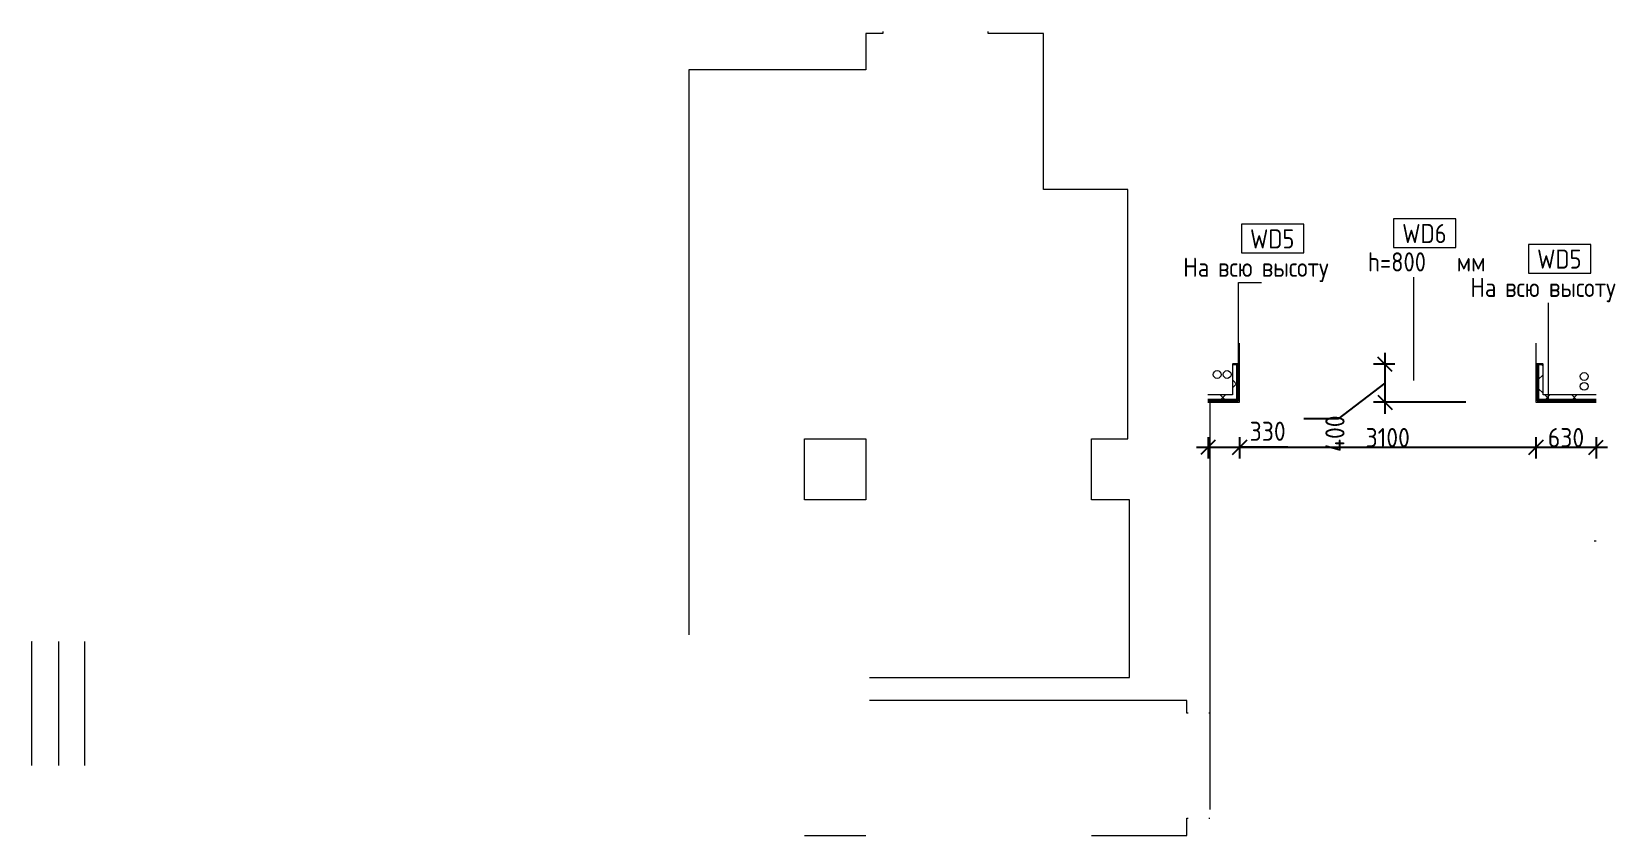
# Model space of a CAD drawing. Header units: millimetres. Extents: x -4029 to 232974, y -8553 to 104777.
# Drawn here: x 28971 to 45537, y 85009 to 93419 of the extents above; entities that cross this region are included whole.
import ezdxf

# ---------------------------------------------------------------- set-up
doc = ezdxf.new("R2010")
doc.units = ezdxf.units.MM
for name, color, linetype, lineweight in [('5.1) Перегародка WD6', 6, 'Continuous', 9), ('5.2) Перег WD5', 3, 'Continuous', 30), ('A-DETL', 7, 'Continuous', 9), ('A-WALL-IDEN', 7, 'Continuous', 9)]:
    doc.layers.add(name, color=color, linetype=linetype, lineweight=lineweight)
doc.layers.add('A-FLOR-1', color=7, linetype='Continuous', lineweight=9, true_color=0xaaaaaa)
doc.layers.add('I-WALL-2', color=7, linetype='Continuous', lineweight=9, true_color=0x008040)
doc.styles.add('GOST Common_1', font='', dxfattribs={"width": 0.9, "height": 200})
doc.styles.add('ISOCPEUR_1', font='isocpeur.ttf', dxfattribs={"width": 0.9, "height": 200})
doc.styles.get('GOST Common_1').set_extended_font_data('GOST Common')
doc.dimstyles.new('ISO-2_0_0_9К_Средний_округл2', dxfattribs={"dimscale": 304.8, "dimtxt": 199.196235, "dimasz": 0.492126, "dimexe": 0.393701, "dimexo": 0, "dimgap": 0, "dimtad": 1, "dimdec": 0, "dimrnd": 10, "dimzin": 0, "dimdsep": 46, "dimtxsty": 'ISOCPEUR_1', "dimblk1": 'OBLIQUE', "dimblk2": 'OBLIQUE', "dimsah": 1, "dimcen": 0.09, "dimdle": 0.393701, "dimazin": 0, "dimtfac": 1, "dimtdec": 4, "dimtix": 1, "dimtmove": 1, "dimatfit": 3, "dimfxl": 1, "dimtvp": 1, "dimtolj": 1, "dimtzin": 0, "dimarcsym": 2})
doc.dimstyles.new('ISO-2_0_0_9К_Средний_округл2_1', dxfattribs={"dimscale": 304.8, "dimtxt": 199.196235, "dimasz": 0.492126, "dimexe": 0.393701, "dimexo": 0, "dimgap": 0, "dimtad": 1, "dimdec": 0, "dimrnd": 10, "dimzin": 0, "dimdsep": 46, "dimtxsty": 'ISOCPEUR_1', "dimblk1": 'OBLIQUE', "dimblk2": 'OBLIQUE', "dimsah": 1, "dimcen": 0.09, "dimdle": 0.393701, "dimazin": 0, "dimtfac": 1, "dimtdec": 4, "dimtix": 1, "dimtmove": 0, "dimatfit": 3, "dimfxl": 1, "dimtvp": 1, "dimtolj": 1, "dimtzin": 0, "dimarcsym": 2})
pattern_1 = [(45, (7065.63, 66539.1), (-141.4214, 141.4214), []), (135, (7065.63, 66539.1), (-141.4214, -141.4214), [])]

# ---------------------------------------------------------------- blocks, each defined once
blk = doc.blocks.new('М_стена2 - Типоразмер-30678229-План монтажа стен и перегородок 1 этажа в осях 1-12')
at = {"layer": 'A-WALL-IDEN'}
for p, q in [((3.26, 1.52), (-3.27, 1.52)), ((-3.27, 1.52), (-3.27, -1.48)), ((3.26, -1.48), (3.26, 1.52)), ((-3.27, -1.48), (3.26, -1.48))]:
    blk.add_line(p, q, dxfattribs=at)
blk = doc.blocks.new('_Oblique')
at = {"color": 0, "linetype": 'ByBlock', "lineweight": -2}
blk.add_line((-0.5, -0.5), (0.5, 0.5), dxfattribs=at)
blk = doc.blocks.new('*D947')
at = {"layer": '5.1) Перегародка WD6', "color": 0, "lineweight": -2, "transparency": 16777216}
for p, q in [((41276, 89177), (41276, 88951)), ((41606, 89177), (41606, 88951)), ((41156, 89071), (41726, 89071)), ((42110, 89071), (41606, 89071))]:
    blk.add_line(p, q, dxfattribs=at)
at = {"layer": 'Defpoints', "color": 0, "transparency": 16777216}
for p in [(41276, 89177), (41606, 89177), (41606, 89071)]:
    blk.add_point(p, dxfattribs=at)
at = {"layer": '5.1) Перегародка WD6', "color": 0, "lineweight": -2, "transparency": 16777216, "xscale": 150, "yscale": 150, "zscale": 150, "rotation": 180}
blk.add_blockref('_Oblique', (41276, 89071), dxfattribs=at)
at = {"layer": '5.1) Перегародка WD6', "color": 0, "lineweight": -2, "transparency": 16777216, "xscale": 150, "yscale": 150, "zscale": 150}
blk.add_blockref('_Oblique', (41606, 89071), dxfattribs=at)
at = {"layer": '5.1) Перегародка WD6', "color": 0, "transparency": 16777216, "insert": (41712, 89337), "char_height": 200, "width": 455.09, "attachment_point": 1, "line_spacing_factor": 1.149209, "style": 'ISOCPEUR_1'}
blk.add_mtext('\\A1;330', dxfattribs=at)
blk = doc.blocks.new('*D948')
at = {"layer": '5.1) Перегародка WD6', "color": 0, "lineweight": -2, "transparency": 16777216}
for p, q in [((41606, 89177), (41606, 88951)), ((44706, 89177), (44706, 88951)), ((41486, 89071), (44826, 89071))]:
    blk.add_line(p, q, dxfattribs=at)
at = {"layer": 'Defpoints', "color": 0, "transparency": 16777216}
for p in [(41606, 89177), (44706, 89177), (44706, 89071)]:
    blk.add_point(p, dxfattribs=at)
at = {"layer": '5.1) Перегародка WD6', "color": 0, "lineweight": -2, "transparency": 16777216, "xscale": 150, "yscale": 150, "zscale": 150, "rotation": 180}
blk.add_blockref('_Oblique', (41606, 89071), dxfattribs=at)
at = {"layer": '5.1) Перегародка WD6', "color": 0, "lineweight": -2, "transparency": 16777216, "xscale": 150, "yscale": 150, "zscale": 150}
blk.add_blockref('_Oblique', (44706, 89071), dxfattribs=at)
at = {"layer": '5.1) Перегародка WD6', "color": 0, "transparency": 16777216, "insert": (43156, 89171), "char_height": 200, "width": 565.41, "attachment_point": 5, "style": 'ISOCPEUR_1'}
blk.add_mtext('\\A1;3100', dxfattribs=at)
blk = doc.blocks.new('*D949')
at = {"layer": '5.1) Перегародка WD6', "color": 0, "lineweight": -2, "transparency": 16777216}
for p, q in [((44706, 89177), (44706, 88951)), ((45336, 89177), (45336, 88951)), ((44586, 89071), (45456, 89071))]:
    blk.add_line(p, q, dxfattribs=at)
at = {"layer": 'Defpoints', "color": 0, "transparency": 16777216}
for p in [(44706, 89177), (45336, 89177), (45336, 89071)]:
    blk.add_point(p, dxfattribs=at)
at = {"layer": '5.1) Перегародка WD6', "color": 0, "lineweight": -2, "transparency": 16777216, "xscale": 150, "yscale": 150, "zscale": 150, "rotation": 180}
blk.add_blockref('_Oblique', (44706, 89071), dxfattribs=at)
at = {"layer": '5.1) Перегародка WD6', "color": 0, "lineweight": -2, "transparency": 16777216, "xscale": 150, "yscale": 150, "zscale": 150}
blk.add_blockref('_Oblique', (45336, 89071), dxfattribs=at)
at = {"layer": '5.1) Перегародка WD6', "color": 0, "transparency": 16777216, "insert": (45021, 89171), "char_height": 200, "width": 455.09, "attachment_point": 5, "style": 'ISOCPEUR_1'}
blk.add_mtext('\\A1;630', dxfattribs=at)
blk = doc.blocks.new('*D893')
at = {"layer": '5.1) Перегародка WD6', "color": 0, "lineweight": -2, "transparency": 16777216}
for p, q in [((43126, 90059), (43126, 89421)), ((43232, 89939), (43006, 89939)), ((43126, 89740), (42637, 89366)), ((43973, 89541), (43006, 89541)), ((42637, 89366), (42277, 89366))]:
    blk.add_line(p, q, dxfattribs=at)
at = {"layer": 'Defpoints', "color": 0, "transparency": 16777216}
for p in [(43232, 89939), (43126, 89541), (43973, 89541)]:
    blk.add_point(p, dxfattribs=at)
at = {"layer": '5.1) Перегародка WD6', "color": 0, "lineweight": -2, "transparency": 16777216, "xscale": 150, "yscale": 150, "zscale": 150}
for p, rotation in [((43126, 89939), 90), ((43126, 89541), 270)]:
    blk.add_blockref('_Oblique', p, dxfattribs=dict(at, rotation=rotation))
at = {"layer": '5.1) Перегародка WD6', "color": 0, "transparency": 16777216, "insert": (42504, 89021), "char_height": 200, "width": 478.07, "attachment_point": 1, "rotation": 90, "line_spacing_factor": 1.149209, "style": 'ISOCPEUR_1'}
blk.add_mtext('\\A1;400', dxfattribs=at)

msp = doc.modelspace()

# ---------------------------------------------------------------- hatches: boundary and pattern name
at = {"layer": 'I-WALL-2'}
h = msp.add_hatch(dxfattribs=at)
h.set_pattern_fill('FP_104', color=256, style=0, pattern_type=2)
h.set_pattern_definition(pattern_1)
h.paths.add_polyline_path([(41580.6256, 89618.0977), (41580.6256, 89939.0977), (41530.6256, 89939.0977), (41530.6256, 89618.0977)])
h = msp.add_hatch(dxfattribs=at)
h.set_pattern_fill('FP_104', color=256, style=0, pattern_type=2)
h.set_pattern_definition(pattern_1)
h.paths.add_polyline_path([(41593.1256, 89568.0977), (41593.1256, 89939.0977), (41580.6256, 89939.0977), (41580.6256, 89568.0977)])
h = msp.add_hatch(dxfattribs=at)
h.set_pattern_fill('FP_104', color=256, style=0, pattern_type=2)
h.set_pattern_definition(pattern_1)
h.paths.add_polyline_path([(41593.1256, 89555.5977), (41605.6256, 89555.5977), (41605.6256, 89939.0977), (41593.1256, 89939.0977), (41593.1256, 89568.0977)])
h = msp.add_hatch(dxfattribs=at)
h.set_pattern_fill('FP_104', color=256, style=0, pattern_type=2)
h.set_pattern_definition(pattern_1)
h.paths.add_polyline_path([(44718.1256, 89543.0977), (44718.1256, 89939.0977), (44705.6256, 89939.0977), (44705.6256, 89543.0977)])
h = msp.add_hatch(dxfattribs=at)
h.set_pattern_fill('FP_104', color=256, style=0, pattern_type=2)
h.set_pattern_definition(pattern_1)
h.paths.add_polyline_path([(44730.6256, 89555.5977), (44730.6256, 89939.0977), (44718.1256, 89939.0977), (44718.1256, 89555.5977)])
h = msp.add_hatch(dxfattribs=at)
h.set_pattern_fill('FP_104', color=256, style=0, pattern_type=2)
h.set_pattern_definition(pattern_1)
h.paths.add_polyline_path([(44730.6256, 89568.0977), (44780.6256, 89568.0977), (44780.6256, 89939.0977), (44730.6256, 89939.0977), (44730.6256, 89618.0977)])
h = msp.add_hatch(dxfattribs=at)
h.set_pattern_fill('FP_104', color=256, style=0, pattern_type=2)
h.set_pattern_definition(pattern_1)
h.paths.add_polyline_path([(41530.6256, 89568.0977), (41580.6256, 89568.0977), (41580.6256, 89618.0977), (41275.6256, 89618.0977), (41275.6256, 89568.0977), (41295.6256, 89568.0977)])
h = msp.add_hatch(dxfattribs=at)
h.set_pattern_fill('FP_104', color=256, style=0, pattern_type=2)
h.set_pattern_definition(pattern_1)
h.paths.add_polyline_path([(41593.1256, 89555.5977), (41593.1256, 89568.0977), (41275.6256, 89568.0977), (41275.6256, 89555.5977), (41580.6256, 89555.5977)])
h = msp.add_hatch(dxfattribs=at)
h.set_pattern_fill('FP_104', color=256, style=0, pattern_type=2)
h.set_pattern_definition(pattern_1)
h.paths.add_polyline_path([(41580.6256, 89543.0977), (41605.6256, 89543.0977), (41605.6256, 89555.5977), (41275.6256, 89555.5977), (41275.6256, 89543.0977), (41530.6256, 89543.0977)])
h = msp.add_hatch(dxfattribs=at)
h.set_pattern_fill('FP_104', color=256, style=0, pattern_type=2)
h.set_pattern_definition(pattern_1)
h.paths.add_polyline_path([(44780.6256, 89543.0977), (45335.6256, 89543.0977), (45335.6256, 89555.5977), (44718.1256, 89555.5977), (44718.1256, 89543.0977), (44731.4679, 89543.0977)])
h = msp.add_hatch(dxfattribs=at)
h.set_pattern_fill('FP_104', color=256, style=0, pattern_type=2)
h.set_pattern_definition(pattern_1)
h.paths.add_polyline_path([(44780.6256, 89555.5977), (45335.6256, 89555.5977), (45335.6256, 89568.0977), (44730.6256, 89568.0977), (44731.0468, 89555.5977)])
h = msp.add_hatch(dxfattribs=at)
h.set_pattern_fill('FP_104', color=256, style=0, pattern_type=2)
h.set_pattern_definition(pattern_1)
h.paths.add_polyline_path([(45335.6256, 89568.0977), (45335.6256, 89618.0977), (44780.6256, 89618.0977), (44780.6256, 89568.0977), (45315.6256, 89568.0977)])

# ---------------------------------------------------------------- linework, layer by layer
at = {"layer": '5.1) Перегародка WD6', "color": 18, "true_color": 0x000000}
for p, q in [((41594.9682, 90794.0718), (41835.325, 90794.0718)), ((41594.9682, 89824.5093), (41594.9682, 90794.0718)), ((43427.4082, 89770.0303), (43427.4082, 90849.9491)), ((44838.6712, 89580.5977), (44838.6712, 90583.0594))]:
    msp.add_line(p, q, dxfattribs=at)
at = {"layer": '5.2) Перег WD5'}
for p, q in [((41605.6256, 89939.0977), (41530.6256, 89939.0977)), ((41580.6256, 89568.0977), (41580.6256, 89939.0977)), ((41593.1256, 89555.5977), (41593.1256, 89939.0977)), ((44780.6256, 89939.0977), (44705.6256, 89939.0977)), ((44718.1256, 89555.5977), (44718.1256, 89939.0977)), ((44730.6256, 89568.0977), (44730.6256, 89939.0977)), ((41580.6256, 89568.0977), (41275.6256, 89568.0977)), ((41593.1256, 89555.5977), (41275.6256, 89555.5977)), ((45335.6256, 89555.5977), (44718.1256, 89555.5977)), ((45335.6256, 89568.0977), (44730.6256, 89568.0977))]:
    msp.add_line(p, q, dxfattribs=at)
at = {"layer": 'A-DETL'}
for centre in [(41371.9615, 89831.1988), (41475.7886, 89831.4637), (45210.8472, 89810.9226), (45211.112, 89707.0955)]:
    msp.add_circle(centre, 41, dxfattribs=at)
at = {"layer": 'A-FLOR-1'}
for p, q in [((37875.6256, 93399.0976), (37695.6256, 93399.0976)), ((37695.6256, 93399.0976), (37695.6256, 93019.0976)), ((37875.6256, 93419.0976), (37875.6256, 93399.0976)), ((38975.6256, 93399.0976), (38975.6256, 93419.0976)), ((39555.0992, 93399.0976), (38975.6256, 93399.0976)), ((39555.0992, 91769.0976), (39555.0992, 93399.0976)), ((37695.6256, 93019.0976), (35845.6256, 93019.0976)), ((35845.6256, 93019.0976), (35845.6256, 87106.7509)), ((40435.6256, 91769.0976), (39555.0992, 91769.0976)), ((40435.6256, 89159.0977), (40435.6256, 91769.0976)), ((41295.6256, 89543.0977), (41295.6256, 85279.0978)), ((37055.6256, 88519.0977), (37055.6256, 89159.0977)), ((37055.6256, 89159.0977), (37695.6256, 89159.0977)), ((37695.6256, 89159.0977), (37695.6256, 88519.0977)), ((40055.6256, 88519.0977), (40055.6256, 89159.0977)), ((40055.6256, 89159.0977), (40435.6256, 89159.0977)), ((37695.6256, 88519.0977), (37055.6256, 88519.0977)), ((40455.6256, 88519.0977), (40055.6256, 88519.0977)), ((40455.6256, 86659.0977), (40455.6256, 88519.0977)), ((45315.6256, 88089.3759), (45335.6256, 88089.3759)), ((28970.6256, 87039.0977), (28975.6256, 87039.0977)), ((28970.6256, 85739.0977), (28970.6256, 87039.0977)), ((29254.9325, 85739.0977), (29254.9325, 87039.0977)), ((29522.7896, 87039.0977), (29522.7896, 85739.0977)), ((37735.5537, 86659.0977), (40455.6256, 86659.0977)), ((41055.6256, 86419.0977), (37735.5537, 86419.0977)), ((41055.6256, 86289.0978), (41055.6256, 86419.0977)), ((41067.6256, 86289.0978), (41055.6256, 86289.0978)), ((41295.6256, 86289.0978), (41283.6256, 86289.0978)), ((41055.6256, 85009.0977), (41055.6256, 85189.0978)), ((41055.6256, 85189.0978), (41067.6256, 85189.0978)), ((41283.6256, 85189.0978), (41295.6256, 85189.0978)), ((37055.6256, 85009.0977), (37695.6256, 85009.0977)), ((40055.6256, 85009.0977), (41055.6256, 85009.0977))]:
    msp.add_line(p, q, dxfattribs=at)
at = {"layer": 'I-WALL-2'}
for p, q in [((41605.6256, 89543.0977), (41605.6256, 90159.0977)), ((44705.6256, 90159.0977), (44705.6256, 89543.0977)), ((41530.6256, 89939.0977), (41530.6256, 89618.0977)), ((44780.6256, 89618.0977), (44780.6256, 89939.0977)), ((41530.6256, 89618.0977), (41275.6256, 89618.0977)), ((41275.6256, 89543.0977), (41605.6256, 89543.0977)), ((44705.6256, 89543.0977), (45335.6256, 89543.0977)), ((45335.6256, 89618.0977), (44780.6256, 89618.0977))]:
    msp.add_line(p, q, dxfattribs=at)

# ---------------------------------------------------------------- block references
at = {"layer": '5.1) Перегародка WD6', "color": 18, "true_color": 0x000000, "xscale": 99.99999999999993, "yscale": 99.99999999999993, "zscale": 99.99999999999993}
for p in [(43544.0162, 91308.3966), (41951.9329, 91252.5192), (44955.2792, 91041.5069)]:
    msp.add_blockref('М_стена2 - Типоразмер-30678229-План монтажа стен и перегородок 1 этажа в осях 1-12', p, dxfattribs=at)

# ---------------------------------------------------------------- texts
at = {"layer": '5.1) Перегародка WD6', "color": 18, "true_color": 0x000000, "char_height": 200, "attachment_point": 1, "style": 'GOST Common_1'}
for s, insert, width in [('WD5', (41715.4434, 91350.5463), 584.430187), ('WD6', (43307.5267, 91406.4236), 584.430187), ('WD5', (44718.7897, 91139.5339), 584.430187), ('На', (41016.775, 91053.6447), 360.759375), ('\\fGOST Common|b0|i0|c204|p34|;\\W.9; ', (41314.4312, 91053.6447), 79.367062), ('всю', (41379.9156, 91053.6447), 476.202375), ('\\fGOST Common|b0|i0|c204|p34|;\\W.9; ', (41772.8218, 91053.6447), 79.367062), ('высоту', (41838.3062, 91053.6447), 981.2655), ('h=800', (42948.1582, 91109.522), 793.670625), ('мм', (43876.9462, 91109.522), 360.759375), ('На', (44020.1212, 90842.6323), 360.759375), ('\\fGOST Common|b0|i0|c204|p34|;\\W.9; ', (44317.7774, 90842.6323), 79.367062), ('всю', (44383.2618, 90842.6323), 476.202375), ('\\fGOST Common|b0|i0|c204|p34|;\\W.9; ', (44776.1681, 90842.6323), 79.367062), ('высоту', (44841.6524, 90842.6323), 981.2655)]:
    msp.add_mtext(s, dxfattribs=dict(at, insert=insert, width=width))

# ---------------------------------------------------------------- dimensions: what is measured, and where the dimension line sits
at = {"layer": '5.1) Перегародка WD6', "color": 18, "true_color": 0x000000}
dim = msp.add_linear_dim(base=(43125.8725, 89541.0977), p1=(43231.9385, 89939.0977), p2=(43972.6256, 89541.0977), angle=90, dimstyle='ISO-2_0_0_9К_Средний_округл2', override={"dimpost": '<>', "dimfxl": 840.845656}, dxfattribs=at)
dim.commit()
dim.dimension.update_dxf_attribs({"geometry": '*D893', "text_midpoint": (42637.4855, 89365.5517), "dimtype": 160, "text_rotation": 90})
dim = msp.add_linear_dim(base=(41605.6256, 89070.6284), p1=(41275.6256, 89176.6944), p2=(41605.6256, 89176.6944), dimstyle='ISO-2_0_0_9К_Средний_округл2', override={"dimpost": '<>', "dimfxl": 330}, dxfattribs=at)
dim.commit()
dim.dimension.update_dxf_attribs({"geometry": '*D947', "text_midpoint": (41939.0717, 89198.5862), "dimtype": 160})
for base, p1, p2, override, picture, middle in [((44705.6256, 89070.6284), (41605.6256, 89176.6944), (44705.6256, 89176.6944), {"dimpost": '<>', "dimfxl": 3100}, '*D948', (43155.6256, 89170.6284)), ((45335.6256, 89070.6284), (44705.6256, 89176.6944), (45335.6256, 89176.6944), {"dimpost": '<>', "dimfxl": 630}, '*D949', (45020.6256, 89170.6284))]:
    dim = msp.add_linear_dim(base=base, p1=p1, p2=p2, dimstyle='ISO-2_0_0_9К_Средний_округл2_1', override=override, dxfattribs=at)
    dim.commit()
    dim.dimension.update_dxf_attribs({"geometry": picture, "text_midpoint": middle})

doc.saveas('drawing.dxf')
